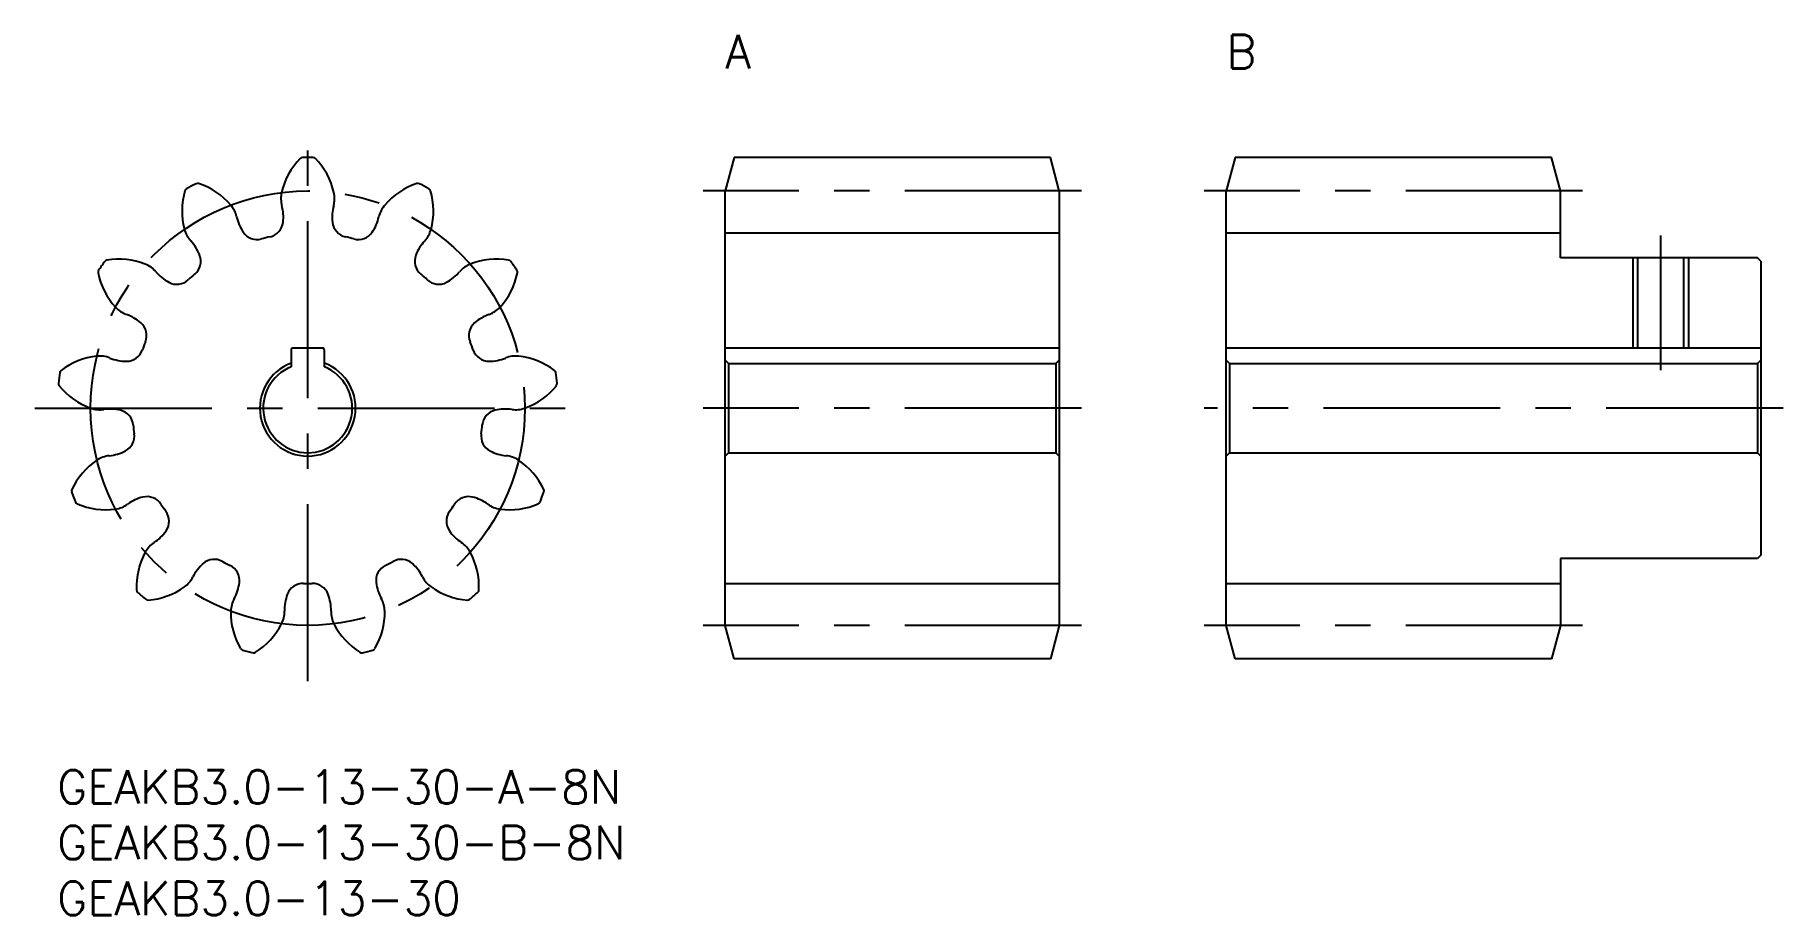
# Model space of a CAD drawing. Extents: x -2 to 155, y -13 to 66.
import ezdxf

# ---------------------------------------------------------------- set-up
doc = ezdxf.new("R2010")
doc.units = 0
doc.header["$LTSCALE"] = 0.5
doc.linetypes.add('CENTER', pattern=[50.8, 31.75, -6.35, 6.35, -6.35])
for name, color, linetype in [('MSM_CENTER', 1, 'CENTER'), ('MSM_CONTINUOUS', 7, 'CONTINUOUS'), ('MSM_NARROW', 5, 'CONTINUOUS'), ('MSM_PART_NUMBER', 7, 'CONTINUOUS')]:
    doc.layers.add(name, color=color, linetype=linetype)
doc.styles.get("Standard").update_dxf_attribs({"font": 'txt.shx', "height": 1, "bigfont": 'bigfont.shx'})

# ---------------------------------------------------------------- blocks, each defined once
blk = doc.blocks.new('*U3')
at = {"layer": 'MSM_PART_NUMBER'}
blk.add_text('GEAKB3.0-13-30-A-8N', height=3, dxfattribs=at).set_placement((0, -3))
blk = doc.blocks.new('*U4')
at = {"layer": 'MSM_PART_NUMBER'}
blk.add_text('GEAKB3.0-13-30-B-8N', height=3, dxfattribs=at).set_placement((0, -8))
blk = doc.blocks.new('*U5')
at = {"layer": 'MSM_PART_NUMBER'}
blk.add_text('GEAKB3.0-13-30', height=3, dxfattribs=at).set_placement((0, -13))
blk = doc.blocks.new('*U6')
at = {"layer": 'MSM_PART_NUMBER'}
blk.add_text('A', height=3, dxfattribs=at).set_placement((60, 63))
blk = doc.blocks.new('*U7')
at = {"layer": 'MSM_PART_NUMBER'}
blk.add_text('B', height=3, dxfattribs=at).set_placement((105, 63))

msp = doc.modelspace()

# ---------------------------------------------------------------- linework, layer by layer
at = {"layer": 'MSM_CENTER'}
for p, q in [((22.5, 8), (22.5, 57)), ((92, 52), (58, 52)), ((137, 52), (103, 52)), ((144, 48), (144, 35.9)), ((-2, 32.5), (47, 32.5)), ((92, 32.5), (58, 32.5)), ((155, 32.5), (103, 32.5)), ((92, 13), (58, 13)), ((137, 13), (103, 13))]:
    msp.add_line(p, q, dxfattribs=at)
msp.add_circle((22.5, 32.5), 19.5, dxfattribs=at)
at = {"layer": 'MSM_CONTINUOUS'}
for p, q in [((60.8, 55), (60, 52)), ((89.2, 55), (60.8, 55)), ((90, 52), (89.2, 55)), ((105.8, 55), (105, 52)), ((134.2, 55), (105.8, 55)), ((135, 52), (134.2, 55)), ((60, 13), (60, 52)), ((90, 52), (90, 13)), ((105, 13), (105, 52)), ((135, 46), (135, 52)), ((60, 48.25), (90, 48.25)), ((105, 48.25), (135, 48.25)), ((152.7, 46), (135, 46)), ((141.93, 46), (141.93, 37.9)), ((146.07, 46), (146.07, 37.9)), ((153, 45.7), (152.7, 46)), ((153, 45.7), (153, 19.3)), ((21, 37.7), (21, 36.21)), ((23.8, 37.9), (21.2, 37.9)), ((24, 36.21), (24, 37.7)), ((90, 37.9), (60, 37.9)), ((153, 37.9), (105, 37.9)), ((60.3, 36.5), (60, 36.8)), ((60.3, 36.5), (60.3, 28.5)), ((60.3, 36.5), (89.7, 36.5)), ((90, 36.8), (89.7, 36.5)), ((89.7, 36.5), (89.7, 28.5)), ((105.3, 36.5), (105, 36.8)), ((105.3, 36.5), (105.3, 28.5)), ((105.3, 36.5), (152.7, 36.5)), ((153, 36.8), (152.7, 36.5)), ((152.7, 36.5), (152.7, 28.5)), ((60.3, 28.5), (60, 28.2)), ((60.3, 28.5), (89.7, 28.5)), ((90, 28.2), (89.7, 28.5)), ((105.3, 28.5), (105, 28.2)), ((105.3, 28.5), (152.7, 28.5)), ((153, 28.2), (152.7, 28.5)), ((135, 19), (135, 13)), ((152.7, 19), (135, 19)), ((153, 19.3), (152.7, 19)), ((60, 16.75), (90, 16.75)), ((105, 16.75), (135, 16.75)), ((60.8, 10), (60, 13)), ((90, 13), (89.2, 10)), ((105.8, 10), (105, 13)), ((135, 13), (134.2, 10)), ((89.2, 10), (60.8, 10)), ((134.2, 10), (105.8, 10))]:
    msp.add_line(p, q, dxfattribs=at)
for centre, radius, start, end in [((22.02, 54.69), 0.3, 91.2341, 135.9893), ((22.5, 32.5), 22.5, 88.7659, 91.2341), ((22.98, 54.69), 0.3, 44.0107, 88.7659), ((26.48, 50.39), 6.5, 135.9893, 166.9231), ((18.52, 50.39), 6.5, 13.0769, 44.0107), ((17.71, 50.19), 6.5, 163.6817, 194.6154), ((11.76, 51.93), 0.3, 118.9264, 163.6817), ((22.5, 32.5), 22.5, 116.4582, 118.9264), ((12.61, 52.37), 0.3, 71.703, 116.4582), ((10.66, 46.49), 6.5, 40.7692, 71.703), ((22.5, 51.31), 2.41, 166.9231, 195.1751), ((22.5, 51.31), 2.41, 344.8249, 13.0769), ((34.34, 46.49), 6.5, 108.297, 139.2308), ((32.39, 52.37), 0.3, 63.5418, 108.297), ((22.5, 32.5), 22.5, 61.0736, 63.5418), ((33.24, 51.93), 0.3, 16.3183, 61.0736), ((27.29, 50.19), 6.5, 345.3846, 16.3183), ((13.76, 49.16), 2.41, 12.5172, 40.7692), ((16.31, 49.64), 4, 353.3737, 15.1395), ((28.69, 49.64), 4, 164.8605, 186.6263), ((31.24, 49.16), 2.41, 139.2308, 167.4828), ((20.02, 50.55), 4, 192.5528, 214.3186), ((18.79, 49.35), 1.5, 282.4088, 353.3737), ((26.21, 49.35), 1.5, 186.6263, 257.5912), ((24.98, 50.55), 4, 325.6814, 347.4472), ((13.76, 49.16), 2.41, 194.6154, 222.8674), ((9.06, 44.8), 4, 21.066, 42.8318), ((17.95, 49.14), 1.5, 214.3186, 285.2835), ((22.5, 32.5), 15.75, 102.4088, 105.2835), ((22.5, 32.5), 15.75, 74.7165, 77.5912), ((27.05, 49.14), 1.5, 254.7165, 325.6814), ((35.94, 44.8), 4, 137.1682, 158.934), ((31.24, 49.16), 2.41, 317.1326, 345.3846), ((22.5, 32.5), 22.5, 144.1505, 146.6187), ((4.51, 45.5), 0.3, 99.3953, 144.1505), ((5.52, 39.38), 6.5, 68.4615, 99.3953), ((11.39, 45.69), 1.5, 310.1011, 21.066), ((33.61, 45.69), 1.5, 158.934, 229.8989), ((39.48, 39.38), 6.5, 80.6047, 111.5385), ((40.49, 45.5), 0.3, 35.8495, 80.6047), ((22.5, 32.5), 22.5, 33.3813, 35.8495), ((3.96, 44.71), 0.3, 146.6187, 191.374), ((10.04, 45.94), 6.5, 191.374, 222.3077), ((7.02, 43.19), 2.41, 40.2095, 68.4615), ((11.91, 47.33), 4, 220.2451, 242.0109), ((10.74, 45.12), 1.5, 242.0109, 312.9758), ((22.5, 32.5), 15.75, 130.1011, 132.9758), ((22.5, 32.5), 15.75, 47.0242, 49.8989), ((34.26, 45.12), 1.5, 227.0242, 297.9891), ((33.09, 47.33), 4, 297.9891, 319.7549), ((37.98, 43.19), 2.41, 111.5385, 139.7905), ((34.96, 45.94), 6.5, 317.6923, 348.626), ((41.04, 44.71), 0.3, 348.626, 33.3813), ((7.02, 43.19), 2.41, 222.3077, 250.5597), ((4.88, 37.14), 4, 48.7583, 70.5241), ((40.12, 37.14), 4, 109.4759, 131.2417), ((37.98, 43.19), 2.41, 289.4403, 317.6923), ((6.53, 39.02), 1.5, 337.7934, 48.7583), ((38.47, 39.02), 1.5, 131.2417, 202.2066), ((6.22, 38.21), 1.5, 269.7032, 340.6681), ((22.5, 32.5), 15.75, 157.7934, 160.6681), ((21.2, 37.7), 0.2, 90, 180), ((23.8, 37.7), 0.2, 0, 90), ((22.5, 32.5), 15.75, 19.3319, 22.2066), ((38.78, 38.21), 1.5, 199.3319, 270.2968), ((4.26, 30.7), 6.5, 96.1538, 127.0876), ((3.83, 34.77), 2.41, 67.9018, 96.1538), ((6.24, 40.71), 4, 247.9374, 269.7032), ((22.5, 32.5), 4.3, 110.4162, 69.5838), ((22.5, 32.5), 4, 112.0243, 67.9757), ((38.76, 40.71), 4, 270.2968, 292.0626), ((41.17, 34.77), 2.41, 83.8462, 112.0982), ((40.74, 30.7), 6.5, 52.9124, 83.8462), ((22.5, 32.5), 22.5, 171.8428, 174.311), ((0.41, 34.7), 0.3, 174.311, 219.0663), ((0.52, 35.65), 0.3, 127.0876, 171.8428), ((44.48, 35.65), 0.3, 8.1572, 52.9124), ((22.5, 32.5), 22.5, 5.689, 8.1572), ((44.59, 34.7), 0.3, 320.9337, 5.689), ((5.22, 38.61), 6.5, 219.0663, 250), ((39.78, 38.61), 6.5, 290, 320.9337), ((3.83, 34.77), 2.41, 250, 278.252), ((4.74, 28.42), 4, 76.4507, 98.2164), ((5.33, 30.85), 1.5, 5.4857, 76.4507), ((39.67, 30.85), 1.5, 103.5493, 174.5143), ((40.26, 28.42), 4, 81.7836, 103.5493), ((41.17, 34.77), 2.41, 261.748, 290), ((5.43, 29.99), 1.5, 297.3955, 8.3604), ((22.5, 32.5), 15.75, 185.4857, 188.3604), ((39.57, 29.99), 1.5, 171.6396, 242.6045), ((22.5, 32.5), 15.75, 351.6396, 354.5143), ((4.28, 32.21), 4, 275.6297, 297.3955), ((40.72, 32.21), 4, 242.6045, 264.3703), ((7.19, 22.43), 6.5, 123.8462, 154.7799), ((4.91, 25.83), 2.41, 95.5941, 123.8462), ((40.09, 25.83), 2.41, 56.1538, 84.4059), ((37.81, 22.43), 6.5, 25.2201, 56.1538), ((1.58, 25.08), 0.3, 154.7799, 199.5351), ((43.42, 25.08), 0.3, 340.4649, 25.2201), ((22.5, 32.5), 22.5, 199.5351, 202.0033), ((1.92, 24.18), 0.3, 202.0033, 246.7586), ((4.36, 29.88), 6.5, 246.7586, 277.6923), ((4.91, 25.83), 2.41, 277.6923, 305.9443), ((8.67, 20.64), 4, 104.143, 125.9087), ((8.06, 23.06), 1.5, 33.178, 104.143), ((22.5, 32.5), 15.75, 213.178, 216.0527), ((22.5, 32.5), 15.75, 323.9473, 326.822), ((36.94, 23.06), 1.5, 75.857, 146.822), ((36.33, 20.64), 4, 54.0913, 75.857), ((40.09, 25.83), 2.41, 234.0557, 262.3077), ((40.64, 29.88), 6.5, 262.3077, 293.2414), ((43.08, 24.18), 0.3, 293.2414, 337.9967), ((22.5, 32.5), 22.5, 337.9967, 340.4649), ((8.55, 22.35), 1.5, 325.0878, 36.0527), ((36.45, 22.35), 1.5, 143.9473, 214.9122), ((10.03, 18.42), 2.41, 123.2864, 151.5385), ((6.5, 23.78), 4, 303.322, 325.0878), ((38.5, 23.78), 4, 214.9122, 236.678), ((34.97, 18.42), 2.41, 28.4615, 56.7136), ((13.62, 16.47), 6.5, 151.5385, 182.4722), ((14.1, 17.43), 1.5, 60.8703, 131.8353), ((30.9, 17.43), 1.5, 48.1647, 119.1297), ((31.38, 16.47), 6.5, 357.5278, 28.4615), ((10.03, 18.42), 2.41, 305.3846, 333.6366), ((15.77, 15.57), 4, 131.8353, 153.601), ((22.5, 32.5), 15.75, 240.8703, 243.745), ((14.87, 17.03), 1.5, 352.7801, 63.745), ((30.13, 17.03), 1.5, 116.255, 187.2199), ((22.5, 32.5), 15.75, 296.255, 299.1297), ((29.23, 15.57), 4, 26.399, 48.1647), ((34.97, 18.42), 2.41, 206.3634, 234.6154), ((7.42, 16.2), 0.3, 182.4722, 227.2274), ((22.5, 32.5), 22.5, 227.2274, 229.6956), ((7.66, 21.75), 6.5, 274.4509, 305.3846), ((12.39, 17.34), 4, 331.0144, 352.7801), ((24.41, 14.38), 4, 159.5276, 181.2933), ((22.07, 15.26), 1.5, 88.5626, 159.5276), ((22.5, 32.5), 15.75, 268.5626, 271.4374), ((22.93, 15.26), 1.5, 20.4724, 91.4374), ((20.59, 14.38), 4, 358.7067, 20.4724), ((32.61, 17.34), 4, 187.2199, 208.9856), ((37.34, 21.75), 6.5, 234.6154, 265.5491), ((22.5, 32.5), 22.5, 310.3044, 312.7726), ((37.58, 16.2), 0.3, 312.7726, 357.5278), ((8.14, 15.57), 0.3, 229.6956, 274.4509), ((22.08, 14.18), 6.5, 179.2308, 210.1645), ((18, 14.23), 2.41, 150.9787, 179.2308), ((18, 14.23), 2.41, 333.0769, 1.3289), ((27, 14.23), 2.41, 178.6711, 206.9231), ((22.92, 14.18), 6.5, 329.8355, 0.7692), ((27, 14.23), 2.41, 0.7692, 29.0213), ((36.86, 15.57), 0.3, 265.5491, 310.3044), ((14.35, 16.09), 6.5, 302.1432, 333.0769), ((30.65, 16.09), 6.5, 206.9231, 237.8568), ((16.72, 11.06), 0.3, 210.1645, 254.9197), ((22.5, 32.5), 22.5, 254.9197, 257.388), ((17.65, 10.84), 0.3, 257.388, 302.1432), ((27.35, 10.84), 0.3, 237.8568, 282.612), ((22.5, 32.5), 22.5, 282.612, 285.0803), ((28.28, 11.06), 0.3, 285.0803, 329.8355)]:
    msp.add_arc(centre, radius, start, end, dxfattribs=at)
at = {"layer": 'MSM_NARROW'}
for p, q in [((141.5, 46), (141.5, 37.9)), ((146.5, 46), (146.5, 37.9))]:
    msp.add_line(p, q, dxfattribs=at)

# ---------------------------------------------------------------- block references
at = {"layer": 'MSM_CONTINUOUS'}
for name in ['*U6', '*U7', '*U3', '*U4', '*U5']:
    msp.add_blockref(name, (0, 0), dxfattribs=at)

doc.saveas('drawing.dxf')
